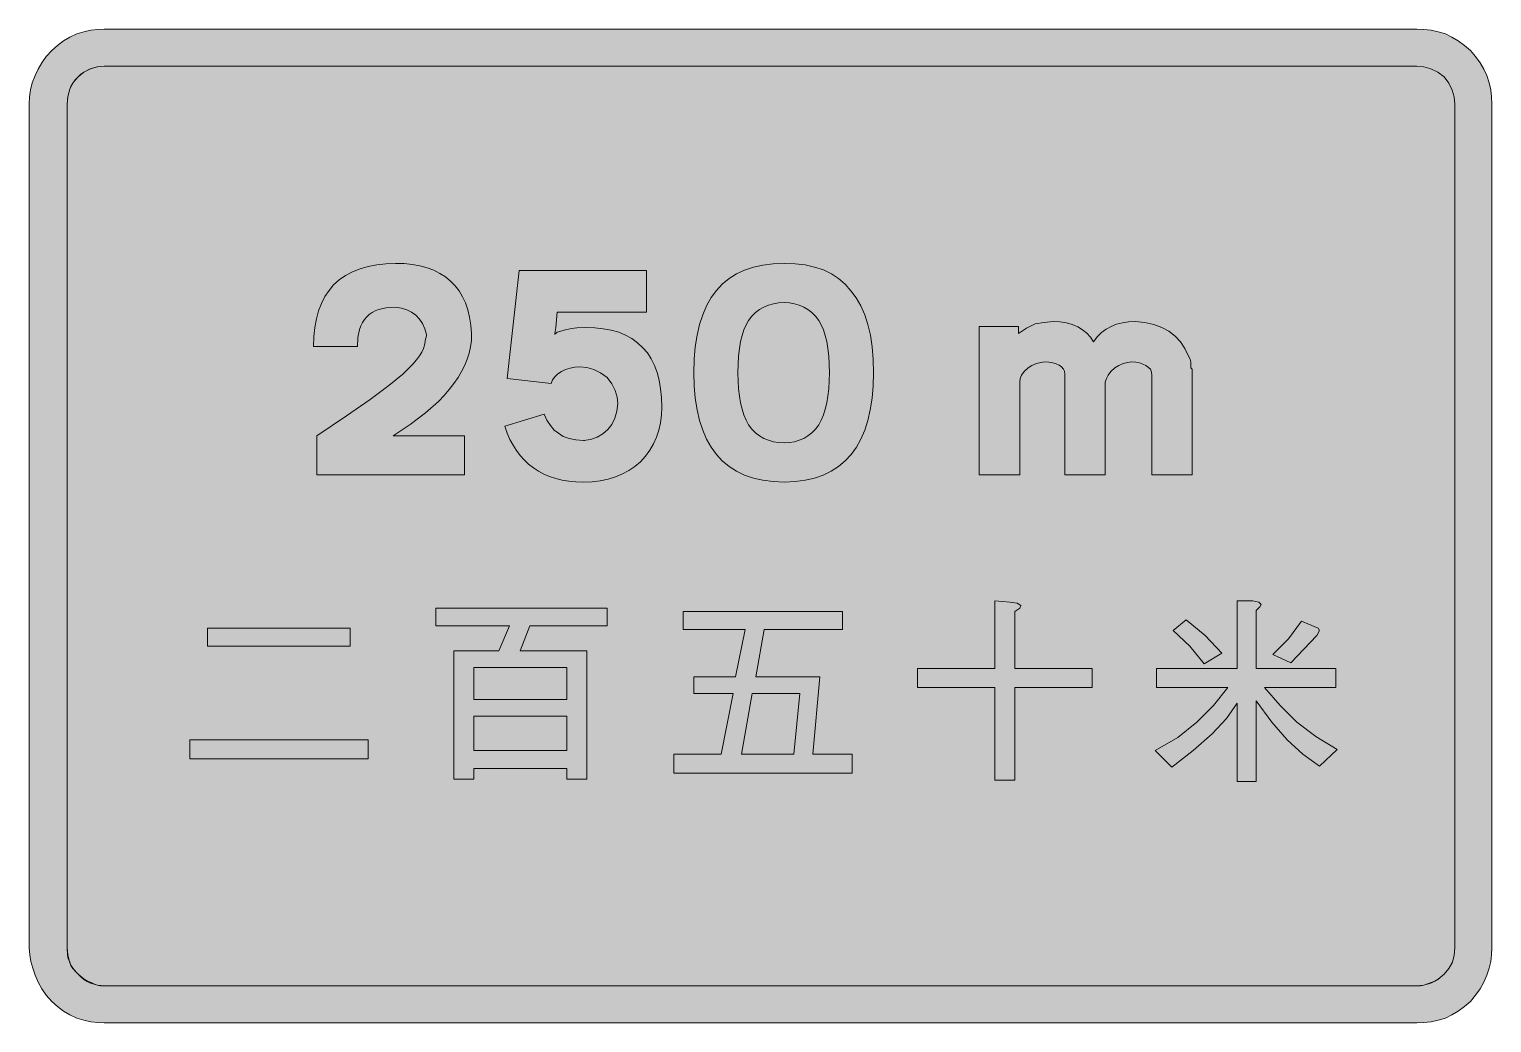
# Model space of a CAD drawing. Header units: metres. Extents: x 100 to 469, y 11 to 262.
import ezdxf

# ---------------------------------------------------------------- set-up
doc = ezdxf.new("R2010")
doc.units = ezdxf.units.M
for name, color, linetype, true_color in [('FILL_BLACK_000000', 7, 'Continuous', 0x000000), ('FILL_WHITE_FFFFFF', 7, 'Continuous', 0xffffff), ('STROKE_BLACK_000000', 7, 'Continuous', 0x000000)]:
    doc.layers.add(name, color=color, linetype=linetype, true_color=true_color)

msp = doc.modelspace()

# ---------------------------------------------------------------- hatches: boundary and pattern name
at = {"layer": 'FILL_BLACK_000000', "true_color": 0x000000}
h = msp.add_hatch(color=7, dxfattribs=at)
h.dxf.hatch_style = 1
h.paths.add_polyline_path([(453.27, 262), (455.07, 261.63), (456.87, 261.06), (458.49, 260.28), (460.13, 259.3), (461.72, 258.15), (463.17, 256.86), (464.46, 255.41), (465.61, 253.82), (466.59, 252.18), (467.37, 250.56), (467.94, 248.76), (468.31, 246.96), (468.51, 245.16), (468.57, 243.36), (468.57, 30.36), (468.51, 28.61), (468.31, 26.91), (467.94, 25.21), (467.37, 23.46), (466.59, 21.71), (465.61, 20.05), (464.46, 18.44), (463.17, 16.86), (461.72, 15.57), (460.13, 14.42), (458.49, 13.44), (456.87, 12.66), (455.07, 12.09), (453.27, 11.72), (451.47, 11.52), (449.67, 11.46), (118.47, 11.46), (116.84, 11.52), (115.13, 11.72), (113.37, 12.09), (111.57, 12.66), (109.83, 13.44), (108.2, 14.42), (106.68, 15.57), (105.27, 16.86), (103.85, 18.44), (102.72, 20.05), (101.81, 21.71), (101.07, 23.46), (100.46, 25.21), (99.98, 26.91), (99.68, 28.61), (99.57, 30.36), (99.57, 243.36), (99.64, 245.16), (99.87, 246.96), (100.33, 248.76), (101.07, 250.56), (101.81, 252.18), (102.72, 253.82), (103.85, 255.41), (105.27, 256.86), (106.68, 258.15), (108.2, 259.3), (109.83, 260.28), (111.57, 261.06), (113.37, 261.63), (115.13, 262), (116.84, 262.2), (118.47, 262.26), (449.67, 262.26), (451.47, 262.2), (453.27, 262)])
h.paths.add_polyline_path([(116.81, 252.79), (115.06, 252.28), (113.37, 251.44), (112.58, 250.89), (111.87, 250.26), (111.15, 249.46), (110.56, 248.63), (110.09, 247.79), (109.73, 246.92), (109.3, 245.16), (109.17, 243.36), (109.17, 30.36), (109.3, 28.57), (109.73, 26.83), (110.09, 26.01), (110.56, 25.21), (111.15, 24.46), (111.87, 23.76), (113.41, 22.48), (114.27, 21.99), (115.17, 21.66), (115.9, 21.27), (116.71, 20.98), (117.57, 20.82), (118.47, 20.76), (449.67, 20.76), (451.47, 20.93), (453.23, 21.47), (454.94, 22.41), (456.57, 23.76), (457.73, 25.15), (458.67, 26.76), (459.08, 28.56), (459.27, 30.36), (459.27, 243.36), (459.1, 245.16), (458.6, 246.92), (457.75, 248.63), (456.57, 250.26), (454.94, 251.44), (453.23, 252.28), (451.47, 252.79), (449.67, 252.96), (118.47, 252.96), (116.81, 252.79)], flags=16)
h = msp.add_hatch(color=7, dxfattribs=at)
h.dxf.hatch_style = 1
h.paths.add_polyline_path([(209.37, 159.66), (209.37, 149.76), (172.17, 149.76), (172.17, 159.66), (179.61, 164.63), (185.59, 168.81), (190.27, 172.3), (193.81, 175.22), (196.34, 177.68), (197.28, 178.77), (198.03, 179.78), (198.6, 180.74), (199.02, 181.64), (199.31, 182.51), (199.47, 183.36), (199.47, 183.66), (199.77, 184.86), (199.77, 185.16), (199.35, 186.65), (198.76, 187.97), (198.01, 189.11), (197.11, 190.07), (196.05, 190.85), (194.83, 191.45), (193.47, 191.85), (191.97, 192.06), (189.66, 191.94), (187.7, 191.53), (186.84, 191.21), (186.06, 190.79), (185.37, 190.28), (184.77, 189.66), (184.15, 188.96), (183.64, 188.19), (183.22, 187.37), (182.9, 186.47), (182.49, 184.47), (182.37, 182.16), (171.27, 182.16), (171.35, 184.66), (171.6, 187), (172.01, 189.18), (172.58, 191.2), (173.31, 193.06), (174.18, 194.77), (175.2, 196.34), (176.37, 197.76), (177.8, 199.03), (179.4, 200.12), (181.15, 201.05), (183.05, 201.81), (185.08, 202.4), (187.25, 202.82), (189.55, 203.08), (191.97, 203.16), (194.16, 203.09), (196.22, 202.88), (198.15, 202.53), (199.95, 202.04), (201.62, 201.41), (203.16, 200.64), (204.57, 199.74), (205.85, 198.7), (206.99, 197.52), (208, 196.2), (208.87, 194.75), (209.6, 193.16), (210.2, 191.44), (210.66, 189.58), (210.99, 187.59), (211.17, 185.46), (211.17, 185.16), (211.17, 183.96), (211.17, 183.66), (210.93, 182.09), (210.57, 180.52), (210.06, 178.97), (209.43, 177.42), (208.66, 175.88), (207.75, 174.35), (206.72, 172.83), (205.55, 171.32), (204.24, 169.82), (202.8, 168.33), (199.53, 165.39), (195.72, 162.5), (191.37, 159.66), (209.37, 159.66)])
h = msp.add_hatch(color=7, dxfattribs=at)
h.dxf.hatch_style = 1
h.paths.add_polyline_path([(312.22, 169.12), (311.78, 166.22), (311.16, 163.53), (310.37, 161.05), (309.41, 158.79), (308.26, 156.73), (306.95, 154.9), (305.45, 153.28), (303.78, 151.87), (301.94, 150.68), (299.91, 149.7), (297.72, 148.94), (295.34, 148.4), (292.79, 148.07), (290.07, 147.96), (287.29, 148.07), (284.7, 148.4), (282.28, 148.94), (280.05, 149.7), (278, 150.68), (276.13, 151.87), (274.44, 153.28), (272.93, 154.9), (271.6, 156.73), (270.45, 158.79), (269.48, 161.05), (268.68, 163.53), (268.06, 166.22), (267.62, 169.12), (267.36, 172.23), (267.27, 175.56), (267.36, 178.94), (267.62, 182.09), (268.06, 185.01), (268.68, 187.72), (269.48, 190.2), (270.45, 192.47), (271.6, 194.51), (272.93, 196.33), (274.44, 197.94), (276.13, 199.33), (278, 200.5), (280.05, 201.46), (282.28, 202.21), (284.7, 202.74), (287.29, 203.05), (290.07, 203.16), (292.8, 203.06), (295.35, 202.76), (297.73, 202.24), (299.93, 201.51), (301.95, 200.55), (303.78, 199.36), (305.42, 197.93), (306.87, 196.26), (308.23, 194.46), (309.41, 192.43), (310.39, 190.18), (311.18, 187.71), (311.79, 185.01), (312.23, 182.08), (312.49, 178.93), (312.57, 175.56), (312.48, 172.23), (312.22, 169.12)])
h.paths.add_polyline_path([(301.09, 181.66), (300.8, 183.4), (300.42, 184.98), (299.95, 186.4), (299.4, 187.66), (298.77, 188.76), (297.94, 189.81), (297.03, 190.73), (296.04, 191.5), (294.98, 192.13), (293.85, 192.63), (292.65, 192.98), (291.39, 193.19), (290.07, 193.26), (288.65, 193.19), (287.31, 192.98), (286.06, 192.63), (284.9, 192.13), (283.81, 191.5), (282.81, 190.73), (281.9, 189.81), (281.07, 188.76), (280.44, 187.66), (279.89, 186.4), (279.42, 184.98), (279.05, 183.4), (278.75, 181.66), (278.54, 179.77), (278.37, 175.56), (278.54, 171.51), (278.75, 169.67), (279.05, 167.95), (279.42, 166.35), (279.89, 164.89), (280.44, 163.55), (281.07, 162.36), (281.9, 161.31), (282.81, 160.39), (283.81, 159.62), (284.9, 158.98), (286.06, 158.49), (287.31, 158.14), (288.65, 157.93), (290.07, 157.86), (291.39, 157.93), (292.65, 158.14), (293.85, 158.49), (294.98, 158.98), (296.04, 159.62), (297.03, 160.39), (297.94, 161.31), (298.77, 162.36), (299.4, 163.55), (299.95, 164.89), (300.42, 166.35), (300.8, 167.95), (301.09, 169.67), (301.3, 171.51), (301.47, 175.56), (301.3, 179.77), (301.09, 181.66)], flags=16)
h = msp.add_hatch(color=7, dxfattribs=at)
h.dxf.hatch_style = 1
h.paths.add_polyline_path([(232.77, 185.76), (234.87, 186.36), (236.38, 186.71), (237.76, 186.88), (239.97, 186.96), (242.26, 186.89), (244.41, 186.67), (246.42, 186.3), (248.3, 185.76), (250.02, 185.06), (251.61, 184.18), (253.06, 183.11), (254.37, 181.86), (255.52, 180.54), (256.51, 179.05), (257.34, 177.4), (258.01, 175.6), (258.52, 173.64), (258.88, 171.52), (259.1, 169.26), (259.17, 166.86), (259.09, 164.86), (258.83, 162.93), (258.41, 161.07), (257.82, 159.28), (257.06, 157.58), (256.13, 155.98), (255.04, 154.47), (253.77, 153.06), (252.36, 151.89), (250.85, 150.87), (249.21, 150), (247.47, 149.27), (245.61, 148.7), (243.65, 148.29), (241.56, 148.04), (239.37, 147.96), (237.5, 148.02), (235.71, 148.18), (234.01, 148.47), (232.4, 148.86), (230.86, 149.37), (229.41, 149.98), (228.05, 150.72), (226.77, 151.56), (225.57, 152.5), (224.46, 153.54), (223.44, 154.67), (222.5, 155.91), (221.64, 157.26), (220.86, 158.73), (220.17, 160.33), (219.57, 162.06), (229.47, 165.06), (230.2, 163.55), (231.05, 162.21), (232, 161.09), (233.07, 160.26), (234.31, 159.47), (235.77, 158.91), (237.46, 158.57), (239.37, 158.46), (241.2, 158.72), (242.84, 159.28), (244.28, 160.11), (245.52, 161.2), (246.53, 162.52), (247.3, 164.07), (247.82, 165.82), (248.07, 167.76), (247.9, 169.38), (247.4, 171.06), (246.55, 172.74), (245.37, 174.36), (243.74, 175.54), (242.03, 176.38), (240.27, 176.89), (238.47, 177.06), (237.24, 176.98), (236.04, 176.74), (234.9, 176.36), (233.86, 175.86), (232.94, 175.24), (232.18, 174.53), (231.62, 173.73), (231.27, 172.86), (220.17, 174.06), (223.17, 201.36), (255.27, 201.36), (255.27, 190.86), (232.77, 190.86), (232.47, 186.96), (232.22, 185.46), (232.47, 185.46), (232.77, 185.76)])
h.paths.add_polyline_path([(232.17, 185.46), (232.17, 185.16), (232.22, 185.46), (232.17, 185.46)], flags=16)
h = msp.add_hatch(color=7, dxfattribs=at)
h.dxf.hatch_style = 1
h.paths.add_polyline_path([(376.68, 178.15), (375.57, 177.85), (374.46, 177.37), (373.47, 176.76), (372.5, 175.86), (371.82, 174.96), (371.36, 174.06), (371.07, 173.16), (371.07, 172.86), (371.07, 149.76), (360.87, 149.76), (360.87, 175.26), (360.77, 175.91), (360.5, 176.49), (360.05, 177), (359.45, 177.43), (358.7, 177.79), (357.83, 178.04), (356.85, 178.2), (355.77, 178.26), (354.78, 178.15), (353.67, 177.85), (352.56, 177.37), (351.57, 176.76), (350.61, 175.86), (349.96, 174.96), (349.59, 174.06), (349.47, 173.16), (349.47, 172.86), (349.47, 149.76), (339.27, 149.76), (339.27, 187.26), (349.17, 187.26), (349.17, 185.46), (351.16, 186.77), (353.37, 187.86), (355.62, 188.27), (357.87, 188.46), (359.61, 188.38), (361.24, 188.13), (362.73, 187.72), (364.1, 187.15), (365.32, 186.42), (366.39, 185.55), (367.31, 184.53), (368.07, 183.36), (369.03, 184.61), (370.09, 185.68), (371.26, 186.56), (372.53, 187.26), (373.9, 187.8), (375.37, 188.17), (376.93, 188.39), (378.57, 188.46), (381.05, 188.22), (383.3, 187.73), (385.32, 187), (387.12, 186.02), (388.7, 184.81), (390.05, 183.36), (391.17, 181.67), (392.07, 179.76), (392.48, 179.01), (392.67, 178.26), (392.67, 176.76), (392.97, 176.46), (392.97, 149.76), (382.77, 149.76), (382.77, 174.96), (382.73, 175.71), (382.47, 176.46), (381.98, 176.91), (381.27, 177.36), (380.54, 177.75), (379.7, 178.03), (378.74, 178.2), (377.67, 178.26), (376.68, 178.15)])
h = msp.add_hatch(color=7, dxfattribs=at)
h.dxf.hatch_style = 1
h.paths.add_polyline_path([(245.37, 111.66), (225.87, 111.66), (223.47, 105.36), (240.27, 105.36), (240.27, 72.96), (235.17, 72.96), (235.17, 75.66), (211.77, 75.66), (211.77, 72.96), (206.67, 72.96), (206.67, 105.36), (218.07, 105.36), (220.77, 111.66), (202.17, 111.66), (202.17, 116.16), (245.37, 116.16), (245.37, 111.66)])
h.paths.add_polyline_path([(211.77, 101.16), (211.77, 93.06), (235.17, 93.06), (235.17, 101.16), (211.77, 101.16)], flags=16)
h.paths.add_polyline_path([(235.17, 88.86), (211.77, 88.86), (211.77, 80.16), (235.17, 80.16), (235.17, 88.86)], flags=16)
h = msp.add_hatch(color=7, dxfattribs=at)
h.dxf.hatch_style = 1
h.paths.add_polyline_path([(304.77, 110.76), (284.97, 110.76), (282.87, 98.76), (299.07, 98.76), (297.27, 79.26), (307.17, 79.26), (307.17, 74.46), (262.17, 74.46), (262.17, 79.26), (274.17, 79.26), (277.17, 94.56), (267.27, 94.56), (267.27, 98.76), (277.77, 98.76), (280.17, 110.76), (264.57, 110.76), (264.57, 115.26), (304.77, 115.26), (304.77, 110.76)])
h.paths.add_polyline_path([(293.97, 94.56), (281.97, 94.56), (279.27, 79.26), (292.47, 79.26), (293.97, 94.56)], flags=16)
h = msp.add_hatch(color=7, dxfattribs=at)
h.dxf.hatch_style = 1
h.paths.add_polyline_path([(348.87, 117.36), (349.77, 116.76), (349.47, 116.16), (348.27, 115.26), (348.27, 100.86), (367.77, 100.86), (367.77, 96.06), (348.27, 96.06), (348.27, 72.66), (343.17, 72.66), (343.17, 96.06), (323.67, 96.06), (323.67, 100.86), (343.17, 100.86), (343.17, 117.96), (347.07, 117.66), (348.87, 117.36)])
h = msp.add_hatch(color=7, dxfattribs=at)
h.dxf.hatch_style = 1
h.paths.add_polyline_path([(383.97, 100.86), (404.37, 100.86), (404.37, 117.96), (408.27, 117.96), (409.77, 117.66), (410.37, 117.06), (410.07, 116.46), (409.17, 115.56), (409.17, 100.86), (429.27, 100.86), (429.27, 96.06), (411.27, 96.06), (415.17, 91.56), (419.37, 87.36), (424.17, 83.76), (429.57, 80.46), (425.07, 76.26), (420.87, 79.26), (416.97, 82.86), (413.07, 87.36), (409.17, 92.76), (409.17, 72.36), (404.37, 72.36), (404.37, 92.16), (401.67, 88.26), (398.07, 84.36), (393.27, 80.16), (387.87, 75.96), (383.67, 80.16), (389.37, 83.46), (394.17, 87.36), (398.37, 91.56), (401.97, 96.06), (383.97, 96.06), (383.97, 100.86)])
h = msp.add_hatch(color=7, dxfattribs=at)
h.dxf.hatch_style = 1
h.paths.add_polyline_path([(180.57, 111.06), (180.57, 106.56), (144.57, 106.56), (144.57, 111.06), (180.57, 111.06)])
h = msp.add_hatch(color=7, dxfattribs=at)
h.dxf.hatch_style = 1
h.paths.add_polyline_path([(396.27, 109.26), (400.47, 104.76), (395.97, 102.06), (392.37, 106.56), (388.17, 110.46), (391.47, 113.16), (396.27, 109.26)])
h = msp.add_hatch(color=7, dxfattribs=at)
h.dxf.hatch_style = 1
h.paths.add_polyline_path([(417.27, 108.36), (420.57, 112.86), (424.77, 111.06), (425.07, 110.46), (424.47, 109.26), (417.87, 102.36), (413.37, 104.46), (417.27, 108.36)])
h = msp.add_hatch(color=7, dxfattribs=at)
h.dxf.hatch_style = 1
h.paths.add_polyline_path([(185.07, 82.86), (185.07, 78.06), (140.07, 78.06), (140.07, 82.86), (185.07, 82.86)])
at = {"layer": 'FILL_WHITE_FFFFFF', "true_color": 0xffffff}
h = msp.add_hatch(color=7, dxfattribs=at)
h.dxf.hatch_style = 1
h.paths.add_polyline_path([(449.67, 252.96), (451.47, 252.79), (453.23, 252.28), (454.94, 251.44), (456.57, 250.26), (457.75, 248.63), (458.6, 246.92), (459.1, 245.16), (459.27, 243.36), (459.27, 30.36), (459.08, 28.56), (458.67, 26.76), (457.73, 25.15), (456.57, 23.76), (455.03, 22.48), (454.17, 21.99), (453.27, 21.66), (452.37, 21.27), (451.47, 20.98), (450.57, 20.82), (449.67, 20.76), (118.47, 20.76), (116.81, 20.93), (115.06, 21.47), (114.2, 21.89), (113.37, 22.41), (112.58, 23.03), (111.87, 23.76), (110.6, 25.15), (110.1, 25.91), (109.77, 26.76), (109.42, 27.66), (109.25, 28.56), (109.17, 30.36), (109.17, 243.36), (109.34, 245.32), (109.85, 247.15), (110.69, 248.8), (111.87, 250.26), (113.32, 251.44), (114.95, 252.28), (116.68, 252.79), (118.47, 252.96), (449.67, 252.96)])

# ---------------------------------------------------------------- linework, layer by layer
at = {"layer": 'FILL_BLACK_000000', "lineweight": 0, "true_color": 0x000000}
for points in [[(453.27, 262), (455.07, 261.63), (456.87, 261.06), (458.49, 260.28), (460.13, 259.3), (461.72, 258.15), (463.17, 256.86), (464.46, 255.41), (465.61, 253.82), (466.59, 252.18), (467.37, 250.56), (467.94, 248.76), (468.31, 246.96), (468.51, 245.16), (468.57, 243.36), (468.57, 30.36), (468.51, 28.61), (468.31, 26.91), (467.94, 25.21), (467.37, 23.46), (466.59, 21.71), (465.61, 20.05), (464.46, 18.44), (463.17, 16.86), (461.72, 15.57), (460.13, 14.42), (458.49, 13.44), (456.87, 12.66), (455.07, 12.09), (453.27, 11.72), (451.47, 11.52), (449.67, 11.46), (118.47, 11.46), (116.84, 11.52), (115.13, 11.72), (113.37, 12.09), (111.57, 12.66), (109.83, 13.44), (108.2, 14.42), (106.68, 15.57), (105.27, 16.86), (103.85, 18.44), (102.72, 20.05), (101.81, 21.71), (101.07, 23.46), (100.46, 25.21), (99.98, 26.91), (99.68, 28.61), (99.57, 30.36), (99.57, 243.36), (99.64, 245.16), (99.87, 246.96), (100.33, 248.76), (101.07, 250.56), (101.81, 252.18), (102.72, 253.82), (103.85, 255.41), (105.27, 256.86), (106.68, 258.15), (108.2, 259.3), (109.83, 260.28), (111.57, 261.06), (113.37, 261.63), (115.13, 262), (116.84, 262.2), (118.47, 262.26), (449.67, 262.26), (451.47, 262.2)], [(116.81, 252.79), (115.06, 252.28), (113.37, 251.44), (112.58, 250.89), (111.87, 250.26), (111.15, 249.46), (110.56, 248.63), (110.09, 247.79), (109.73, 246.92), (109.3, 245.16), (109.17, 243.36), (109.17, 30.36), (109.3, 28.57), (109.73, 26.83), (110.09, 26.01), (110.56, 25.21), (111.15, 24.46), (111.87, 23.76), (113.41, 22.48), (114.27, 21.99), (115.17, 21.66), (115.9, 21.27), (116.71, 20.98), (117.57, 20.82), (118.47, 20.76), (449.67, 20.76), (451.47, 20.93), (453.23, 21.47), (454.94, 22.41), (456.57, 23.76), (457.73, 25.15), (458.67, 26.76), (459.08, 28.56), (459.27, 30.36), (459.27, 243.36), (459.1, 245.16), (458.6, 246.92), (457.75, 248.63), (456.57, 250.26), (454.94, 251.44), (453.23, 252.28), (451.47, 252.79), (449.67, 252.96), (118.47, 252.96)], [(209.37, 159.66), (209.37, 149.76), (172.17, 149.76), (172.17, 159.66), (179.61, 164.63), (185.59, 168.81), (190.27, 172.3), (193.81, 175.22), (196.34, 177.68), (197.28, 178.77), (198.03, 179.78), (198.6, 180.74), (199.02, 181.64), (199.31, 182.51), (199.47, 183.36), (199.47, 183.66), (199.77, 184.86), (199.77, 185.16), (199.35, 186.65), (198.76, 187.97), (198.01, 189.11), (197.11, 190.07), (196.05, 190.85), (194.83, 191.45), (193.47, 191.85), (191.97, 192.06), (189.66, 191.94), (187.7, 191.53), (186.84, 191.21), (186.06, 190.79), (185.37, 190.28), (184.77, 189.66), (184.15, 188.96), (183.64, 188.19), (183.22, 187.37), (182.9, 186.47), (182.49, 184.47), (182.37, 182.16), (171.27, 182.16), (171.35, 184.66), (171.6, 187), (172.01, 189.18), (172.58, 191.2), (173.31, 193.06), (174.18, 194.77), (175.2, 196.34), (176.37, 197.76), (177.8, 199.03), (179.4, 200.12), (181.15, 201.05), (183.05, 201.81), (185.08, 202.4), (187.25, 202.82), (189.55, 203.08), (191.97, 203.16), (194.16, 203.09), (196.22, 202.88), (198.15, 202.53), (199.95, 202.04), (201.62, 201.41), (203.16, 200.64), (204.57, 199.74), (205.85, 198.7), (206.99, 197.52), (208, 196.2), (208.87, 194.75), (209.6, 193.16), (210.2, 191.44), (210.66, 189.58), (210.99, 187.59), (211.17, 185.46), (211.17, 185.16), (211.17, 183.96), (211.17, 183.66), (210.93, 182.09), (210.57, 180.52), (210.06, 178.97), (209.43, 177.42), (208.66, 175.88), (207.75, 174.35), (206.72, 172.83), (205.55, 171.32), (204.24, 169.82), (202.8, 168.33), (199.53, 165.39), (195.72, 162.5), (191.37, 159.66)], [(312.22, 169.12), (311.78, 166.22), (311.16, 163.53), (310.37, 161.05), (309.41, 158.79), (308.26, 156.73), (306.95, 154.9), (305.45, 153.28), (303.78, 151.87), (301.94, 150.68), (299.91, 149.7), (297.72, 148.94), (295.34, 148.4), (292.79, 148.07), (290.07, 147.96), (287.29, 148.07), (284.7, 148.4), (282.28, 148.94), (280.05, 149.7), (278, 150.68), (276.13, 151.87), (274.44, 153.28), (272.93, 154.9), (271.6, 156.73), (270.45, 158.79), (269.48, 161.05), (268.68, 163.53), (268.06, 166.22), (267.62, 169.12), (267.36, 172.23), (267.27, 175.56), (267.36, 178.94), (267.62, 182.09), (268.06, 185.01), (268.68, 187.72), (269.48, 190.2), (270.45, 192.47), (271.6, 194.51), (272.93, 196.33), (274.44, 197.94), (276.13, 199.33), (278, 200.5), (280.05, 201.46), (282.28, 202.21), (284.7, 202.74), (287.29, 203.05), (290.07, 203.16), (292.8, 203.06), (295.35, 202.76), (297.73, 202.24), (299.93, 201.51), (301.95, 200.55), (303.78, 199.36), (305.42, 197.93), (306.87, 196.26), (308.23, 194.46), (309.41, 192.43), (310.39, 190.18), (311.18, 187.71), (311.79, 185.01), (312.23, 182.08), (312.49, 178.93), (312.57, 175.56), (312.48, 172.23)], [(232.77, 185.76), (234.87, 186.36), (236.38, 186.71), (237.76, 186.88), (239.97, 186.96), (242.26, 186.89), (244.41, 186.67), (246.42, 186.3), (248.3, 185.76), (250.02, 185.06), (251.61, 184.18), (253.06, 183.11), (254.37, 181.86), (255.52, 180.54), (256.51, 179.05), (257.34, 177.4), (258.01, 175.6), (258.52, 173.64), (258.88, 171.52), (259.1, 169.26), (259.17, 166.86), (259.09, 164.86), (258.83, 162.93), (258.41, 161.07), (257.82, 159.28), (257.06, 157.58), (256.13, 155.98), (255.04, 154.47), (253.77, 153.06), (252.36, 151.89), (250.85, 150.87), (249.21, 150), (247.47, 149.27), (245.61, 148.7), (243.65, 148.29), (241.56, 148.04), (239.37, 147.96), (237.5, 148.02), (235.71, 148.18), (234.01, 148.47), (232.4, 148.86), (230.86, 149.37), (229.41, 149.98), (228.05, 150.72), (226.77, 151.56), (225.57, 152.5), (224.46, 153.54), (223.44, 154.67), (222.5, 155.91), (221.64, 157.26), (220.86, 158.73), (220.17, 160.33), (219.57, 162.06), (229.47, 165.06), (230.2, 163.55), (231.05, 162.21), (232, 161.09), (233.07, 160.26), (234.31, 159.47), (235.77, 158.91), (237.46, 158.57), (239.37, 158.46), (241.2, 158.72), (242.84, 159.28), (244.28, 160.11), (245.52, 161.2), (246.53, 162.52), (247.3, 164.07), (247.82, 165.82), (248.07, 167.76), (247.9, 169.38), (247.4, 171.06), (246.55, 172.74), (245.37, 174.36), (243.74, 175.54), (242.03, 176.38), (240.27, 176.89), (238.47, 177.06), (237.24, 176.98), (236.04, 176.74), (234.9, 176.36), (233.86, 175.86), (232.94, 175.24), (232.18, 174.53), (231.62, 173.73), (231.27, 172.86), (220.17, 174.06), (223.17, 201.36), (255.27, 201.36), (255.27, 190.86), (232.77, 190.86), (232.47, 186.96), (232.22, 185.46), (232.47, 185.46)], [(301.09, 181.66), (300.8, 183.4), (300.42, 184.98), (299.95, 186.4), (299.4, 187.66), (298.77, 188.76), (297.94, 189.81), (297.03, 190.73), (296.04, 191.5), (294.98, 192.13), (293.85, 192.63), (292.65, 192.98), (291.39, 193.19), (290.07, 193.26), (288.65, 193.19), (287.31, 192.98), (286.06, 192.63), (284.9, 192.13), (283.81, 191.5), (282.81, 190.73), (281.9, 189.81), (281.07, 188.76), (280.44, 187.66), (279.89, 186.4), (279.42, 184.98), (279.05, 183.4), (278.75, 181.66), (278.54, 179.77), (278.37, 175.56), (278.54, 171.51), (278.75, 169.67), (279.05, 167.95), (279.42, 166.35), (279.89, 164.89), (280.44, 163.55), (281.07, 162.36), (281.9, 161.31), (282.81, 160.39), (283.81, 159.62), (284.9, 158.98), (286.06, 158.49), (287.31, 158.14), (288.65, 157.93), (290.07, 157.86), (291.39, 157.93), (292.65, 158.14), (293.85, 158.49), (294.98, 158.98), (296.04, 159.62), (297.03, 160.39), (297.94, 161.31), (298.77, 162.36), (299.4, 163.55), (299.95, 164.89), (300.42, 166.35), (300.8, 167.95), (301.09, 169.67), (301.3, 171.51), (301.47, 175.56), (301.3, 179.77)], [(376.68, 178.15), (375.57, 177.85), (374.46, 177.37), (373.47, 176.76), (372.5, 175.86), (371.82, 174.96), (371.36, 174.06), (371.07, 173.16), (371.07, 172.86), (371.07, 149.76), (360.87, 149.76), (360.87, 175.26), (360.77, 175.91), (360.5, 176.49), (360.05, 177), (359.45, 177.43), (358.7, 177.79), (357.83, 178.04), (356.85, 178.2), (355.77, 178.26), (354.78, 178.15), (353.67, 177.85), (352.56, 177.37), (351.57, 176.76), (350.61, 175.86), (349.96, 174.96), (349.59, 174.06), (349.47, 173.16), (349.47, 172.86), (349.47, 149.76), (339.27, 149.76), (339.27, 187.26), (349.17, 187.26), (349.17, 185.46), (351.16, 186.77), (353.37, 187.86), (355.62, 188.27), (357.87, 188.46), (359.61, 188.38), (361.24, 188.13), (362.73, 187.72), (364.1, 187.15), (365.32, 186.42), (366.39, 185.55), (367.31, 184.53), (368.07, 183.36), (369.03, 184.61), (370.09, 185.68), (371.26, 186.56), (372.53, 187.26), (373.9, 187.8), (375.37, 188.17), (376.93, 188.39), (378.57, 188.46), (381.05, 188.22), (383.3, 187.73), (385.32, 187), (387.12, 186.02), (388.7, 184.81), (390.05, 183.36), (391.17, 181.67), (392.07, 179.76), (392.48, 179.01), (392.67, 178.26), (392.67, 176.76), (392.97, 176.46), (392.97, 149.76), (382.77, 149.76), (382.77, 174.96), (382.73, 175.71), (382.47, 176.46), (381.98, 176.91), (381.27, 177.36), (380.54, 177.75), (379.7, 178.03), (378.74, 178.2), (377.67, 178.26)], [(232.17, 185.46), (232.17, 185.16), (232.22, 185.46)], [(245.37, 111.66), (225.87, 111.66), (223.47, 105.36), (240.27, 105.36), (240.27, 72.96), (235.17, 72.96), (235.17, 75.66), (211.77, 75.66), (211.77, 72.96), (206.67, 72.96), (206.67, 105.36), (218.07, 105.36), (220.77, 111.66), (202.17, 111.66), (202.17, 116.16), (245.37, 116.16)], [(304.77, 110.76), (284.97, 110.76), (282.87, 98.76), (299.07, 98.76), (297.27, 79.26), (307.17, 79.26), (307.17, 74.46), (262.17, 74.46), (262.17, 79.26), (274.17, 79.26), (277.17, 94.56), (267.27, 94.56), (267.27, 98.76), (277.77, 98.76), (280.17, 110.76), (264.57, 110.76), (264.57, 115.26), (304.77, 115.26)], [(348.87, 117.36), (349.77, 116.76), (349.47, 116.16), (348.27, 115.26), (348.27, 100.86), (367.77, 100.86), (367.77, 96.06), (348.27, 96.06), (348.27, 72.66), (343.17, 72.66), (343.17, 96.06), (323.67, 96.06), (323.67, 100.86), (343.17, 100.86), (343.17, 117.96), (347.07, 117.66)], [(383.97, 100.86), (404.37, 100.86), (404.37, 117.96), (408.27, 117.96), (409.77, 117.66), (410.37, 117.06), (410.07, 116.46), (409.17, 115.56), (409.17, 100.86), (429.27, 100.86), (429.27, 96.06), (411.27, 96.06), (415.17, 91.56), (419.37, 87.36), (424.17, 83.76), (429.57, 80.46), (425.07, 76.26), (420.87, 79.26), (416.97, 82.86), (413.07, 87.36), (409.17, 92.76), (409.17, 72.36), (404.37, 72.36), (404.37, 92.16), (401.67, 88.26), (398.07, 84.36), (393.27, 80.16), (387.87, 75.96), (383.67, 80.16), (389.37, 83.46), (394.17, 87.36), (398.37, 91.56), (401.97, 96.06), (383.97, 96.06)], [(180.57, 111.06), (180.57, 106.56), (144.57, 106.56), (144.57, 111.06)], [(396.27, 109.26), (400.47, 104.76), (395.97, 102.06), (392.37, 106.56), (388.17, 110.46), (391.47, 113.16)], [(417.27, 108.36), (420.57, 112.86), (424.77, 111.06), (425.07, 110.46), (424.47, 109.26), (417.87, 102.36), (413.37, 104.46)], [(211.77, 101.16), (211.77, 93.06), (235.17, 93.06), (235.17, 101.16)], [(293.97, 94.56), (281.97, 94.56), (279.27, 79.26), (292.47, 79.26)], [(235.17, 88.86), (211.77, 88.86), (211.77, 80.16), (235.17, 80.16)], [(185.07, 82.86), (185.07, 78.06), (140.07, 78.06), (140.07, 82.86)]]:
    msp.add_lwpolyline(points, close=True, dxfattribs=at)
at = {"layer": 'FILL_WHITE_FFFFFF', "lineweight": 0, "true_color": 0xffffff}
msp.add_lwpolyline([(449.67, 252.96), (451.47, 252.79), (453.23, 252.28), (454.94, 251.44), (456.57, 250.26), (457.75, 248.63), (458.6, 246.92), (459.1, 245.16), (459.27, 243.36), (459.27, 30.36), (459.08, 28.56), (458.67, 26.76), (457.73, 25.15), (456.57, 23.76), (455.03, 22.48), (454.17, 21.99), (453.27, 21.66), (452.37, 21.27), (451.47, 20.98), (450.57, 20.82), (449.67, 20.76), (118.47, 20.76), (116.81, 20.93), (115.06, 21.47), (114.2, 21.89), (113.37, 22.41), (112.58, 23.03), (111.87, 23.76), (110.6, 25.15), (110.1, 25.91), (109.77, 26.76), (109.42, 27.66), (109.25, 28.56), (109.17, 30.36), (109.17, 243.36), (109.34, 245.32), (109.85, 247.15), (110.69, 248.8), (111.87, 250.26), (113.32, 251.44), (114.95, 252.28), (116.68, 252.79), (118.47, 252.96)], close=True, dxfattribs=at)
at = {"layer": 'STROKE_BLACK_000000', "lineweight": 0, "true_color": 0x000000}
msp.add_lwpolyline([(239.37, 158.46), (239.67, 158.46)], dxfattribs=at)

doc.saveas('drawing.dxf')
